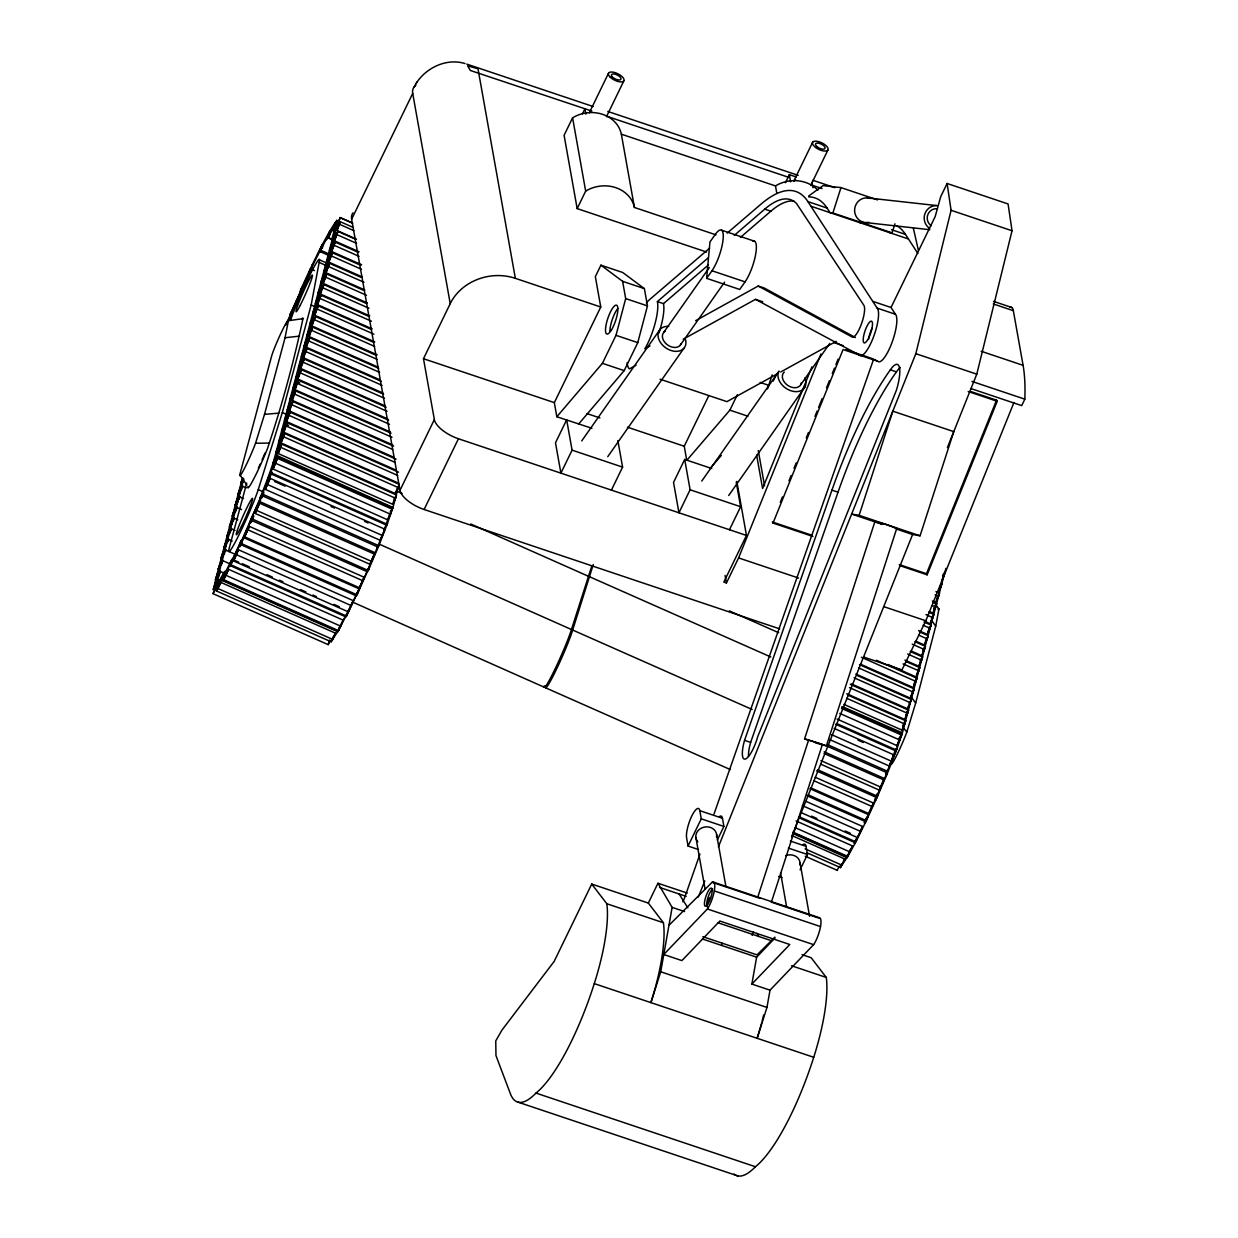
<?xml version="1.0" encoding="UTF-8"?>
<svg xmlns="http://www.w3.org/2000/svg" width="1238" height="1238" viewBox="0 0 1238 1238"><rect width="100%" height="100%" fill="white"/><g stroke="black" fill="none" stroke-linecap="round" stroke-linejoin="round"><path stroke-width="1.5" d="M247.863 486.58L247.848 487.772A29.495 2.167 -66.1 0 0 255.245 475.949A29.495 2.167 -66.1 0 0 267.532 448.419C281.815 405.94 293.638 362.486 302.97 318.661L288.408 320.719A20.953 1.532 -66.1 0 0 281.072 332.945A20.953 1.532 -66.1 0 0 271.493 356.529L239.801 474.696L246.857 485.095M218.058 581.226C219.405 576.134 212.812 591.331 215.954 586.007M218.445 580.018C216.418 578.394 213.54 586.348 214.979 587.307M337.618 223.211L334.059 231.166L337.541 223.614L338.284 224.496M338.423 224.001L337.819 224.573M706.635 278.349L709.947 241.998L715.27 234.415A23.816 6.329 -71.4 0 1 723.131 239.027A23.816 6.329 -71.4 0 1 711.958 270.766L706.635 278.349L739.72 289.46L745.059 281.862A23.816 6.329 -71.4 0 0 755.474 255.307A23.816 6.329 -71.4 0 0 752.905 241.178M255.198 513.445L260.197 501.777L374.851 552.612L374.681 554.222L369.853 564.265L255.198 513.445L260.197 501.777M824.199 751.822L884.164 778.408L883.994 780.017L824.013 753.431M263.895 492.569L261.791 497.955M802.054 954.653L811.169 957.717L826.272 977.432A96.858 25.719 -71.4 0 1 813.737 1057.298A124.249 32.977 -71.4 0 1 755.428 1166.738L535.977 1093.077A113.958 30.254 -71.4 0 1 510.396 1093.758L495.974 1055.596L495.757 1040.91L501.932 1030.14L554.175 961.384L591.733 884.056L648.325 903.059L663.429 922.759A96.858 25.719 -71.4 0 1 650.894 1002.625L660.721 971.768L672.126 907.377L657.951 883.251L687.26 893.078M721.661 945.445L722.064 943.139M772.558 902.579L818.364 917.962A15.862 4.209 -71.4 0 1 820.515 926.581A15.862 4.209 -71.4 0 1 813.629 944.656L770.021 990.168L751.868 984.086L756.635 957.175L774.942 938.079M761.726 1022.65A96.858 25.719 -71.4 0 1 757.13 1038.295L766.956 1007.438L770.021 990.168M221.107 561.356L218.182 569.201L222.221 559.994L218.801 567.84L219.25 567.205M219.822 571.646L217.315 578.223M222.438 555.893C229.03 541.176 220.952 555.738 222.066 556.574M217.578 579.632C224.511 562.021 215.087 574.664 216.867 578.44M220.333 571.105L219.436 573.72M229.541 529.446L226.616 537.292L230.655 528.1L227.235 535.93L227.684 535.296M228.303 535.311L228.287 536.131M233.038 517.283L229.417 526.661L233.471 517.469L230.051 525.299L230.5 524.664M225.239 545.262L227.9 538.809L224.434 546.562L224.883 545.927M233.673 513.368C240.28 498.635 232.202 513.197 233.317 514.033M228.767 539.195L227.869 541.811M236.489 502.721C243.097 488.004 235.019 502.566 236.133 503.402M231.583 528.564L231.336 529.477M240.791 486.905L237.866 494.751L241.905 485.559L238.485 493.389L238.934 492.755M237.015 502.643L236.551 504.408L237 503.773M243.019 478.038L241.302 482.758L241.75 482.124M239.538 492.786L239.522 493.591M237.201 507.286L236.675 508.988M240.017 496.655L239.12 499.27M242.818 486.023L242.586 486.936M276.028 452.18C286.117 430.576 270.302 463.708 279.061 447.289M278.829 441.533C288.98 421.554 275.269 445.092 280.515 441.038M368.135 569.201L369.357 567.097L357.039 594.828L240.636 543.234L251.283 518.552L368.228 570.486L378.224 547.165L261.837 495.556L250.695 519.898L263.013 492.12L262.425 494.101L378.828 545.71L386.798 525.237L270.41 473.628L267.532 479.493L271.014 471.585L270.782 472.668L387.169 524.278L392.988 507.456L276.616 455.398L273.211 462.811L332.264 239.491L333.564 239.661M281.645 430.901L285.05 423.489L281.645 430.901L282.512 431.288L284.229 426.986M284.461 420.27C292.013 408.153 284.663 413.585 285.313 421.075M280.113 446.144L280.128 445.34M287.262 409.639C294.567 398.002 287.959 402.226 288.067 410.366M282.635 436.287L283.162 434.584M290.079 399.007L293.483 391.579L290.079 399.007L290.945 399.379L291.41 398.032M285.978 423.953L285.73 424.866M292.895 388.361C301.314 373.659 291.951 384.801 293.932 388.98M288.547 414.235L288.562 413.43M295.712 377.729C302.196 368.119 297.29 368.15 296.578 378.116M291.069 404.377L291.595 402.69M298.513 367.098C305.012 357.488 300.091 357.519 299.379 367.485M294.164 392.972L294.412 392.044M301.329 356.467C308.618 344.829 302.01 349.054 302.134 357.194M297.228 381.412L296.702 383.115M304.146 345.835C312.549 331.119 303.202 342.261 305.167 346.439M299.797 371.694L299.983 370.704L297.027 376.77M306.947 335.189C313.199 326.198 308.943 325.099 307.813 335.575M302.32 361.836L302.846 360.15M309.763 324.557L312.719 317.779L309.763 324.557L310.63 324.944L313.864 317.717M305.415 350.431L305.662 349.518M312.58 313.926C322.422 295.186 310.15 314.112 313.879 314.096M308.231 339.8L308.463 338.872M315.381 303.295C322.979 291.162 315.551 296.656 316.247 304.099M310.753 329.942L311.218 328.163L307.999 335.003M318.197 292.663L321.663 285.328L318.197 292.663L319.064 293.05L322.468 285.622L322.004 287.402M313.199 320.224L314.096 317.609M321.013 282.016C330.886 263.323 318.584 282.156 322.329 282.187M316.665 307.891L316.897 306.978M323.814 271.385C332.852 254.455 322.747 269.605 324.867 271.199M319.187 298.033L319.481 296.455M326.631 260.754C332.991 251.701 328.364 250.989 327.497 261.141M329.447 250.122C336.751 238.516 330.066 242.787 330.252 250.85M324.449 277.683L325.346 275.068M332.264 239.491L335.653 232.496L336.349 233.456M327.915 265.35L328.147 264.437M330.716 254.719L330.732 253.914M333.254 244.861L333.548 243.282M393.003 507.41L398.682 485.807M842.351 706.635L902.316 732.803L900.614 735.898M902.951 727.851L905.133 722.156L904.669 722.791M906.881 712.144L907.129 711.216M905.767 717.22L907.934 711.525L907.485 712.159M910.564 701.884L910.58 701.079M913.087 692.027L913.567 690.262L913.118 690.897M914.201 685.31L916.368 679.631L915.919 680.25M916.584 675.53L919.246 669.062M923.084 652.441L924.801 647.722L924.353 648.356M930.481 626.536L929.165 630.157M933.885 610.876L935.603 605.815M942.768 578.007L944.037 573.906M246.702 483.068L229.138 548.403A38.115 2.786 -66.1 0 0 238.934 534.94A38.115 2.786 -66.1 0 0 258.262 489.614L282.326 412.548L311.171 304.966L319.156 262.425L325.826 265.396M891.097 763.444A21.572 1.64 -66.1 0 0 896.56 755.675A21.572 1.64 -66.1 0 0 906.85 731.998L915.671 703.045L935.711 626.211L938.915 609.127L934.891 603.092M239.801 474.696A21.572 1.578 -66.1 0 0 245.217 466.896A21.572 1.578 -66.1 0 0 255.539 443.25L264.514 414.359L285.05 337.742L288.408 320.719M253.883 515.967L251.206 522.451M299.503 295.34L300.06 293.607M214.112 586.92L215.985 578.239L219.451 570.935L243.762 478.889M215.443 585.125L216.077 582.231M352.737 223.134L340.388 217.656L338.02 223.459C335.312 220.658 330.948 231.258 334.136 231.057C327.869 251.531 338.361 226.585 337.541 223.614M356.405 239.12L337.015 230.516L340.295 221.71L352.644 227.188M337.015 230.516L340.295 221.71M268.367 479.725L271.71 472.158M271.88 472.173L270.008 477.001M893.232 756.898L895.368 750.352M858.213 836.083L855.86 841.886L799.423 816.863M336.55 223.614L335.761 222.654M718.396 846.931L915.826 353.697L951.078 210.29L947.116 183.487L1008.072 203.945L1012.034 230.748L976.782 374.17L947.38 447.599M556.837 416.757L602.411 363.322L615.998 335.328L625.685 298.59L622.606 281.32L600.925 265.18L595.339 276.662L600.755 307.009L554.33 402.629L556.837 416.757L591.919 428.286M578.61 424.061L624.184 370.626L637.771 342.632L647.459 305.894L644.379 288.624L622.683 272.484L600.925 265.18M241.534 480.855L240.667 484.12L243.453 478.626M216 578.053L242.246 478.796M276.6 455.816L335.653 232.496M278.179 453.541L281.784 444.163L396.439 494.999L395.572 498.264L392.833 504.361L278.179 453.541L281.784 444.163M280.995 442.91L284.601 433.532L399.255 484.368L398.388 487.633L395.649 493.73L280.995 442.91L284.601 433.532M398.45 483.099L283.796 432.263L285.204 426.955L287.417 422.901L398.543 472.158M395.974 470.115L286.612 421.632L288.021 416.324L290.234 412.254L396.067 459.19M393.498 457.132L289.429 411.001L290.837 405.677L293.035 401.623L393.576 446.206M392.786 444.937L292.245 400.369L293.638 395.046L295.851 390.991L391.1 433.223M390.295 431.954L295.046 389.738L296.455 384.414L298.668 380.36L388.624 420.239M387.819 418.986L297.863 379.091L299.271 373.783L301.468 369.729L386.148 407.256M385.343 406.002L300.679 368.46L302.072 363.152L304.285 359.082L383.656 394.288M382.867 393.019L303.48 357.828L304.888 352.505L307.101 348.451L381.18 381.304M380.376 380.035L306.297 347.197L307.705 341.874L309.902 337.819L378.704 368.32M377.899 367.052L309.113 336.566L310.521 331.242L312.719 327.188L376.228 355.337M377.188 354.857L311.914 325.919L313.322 320.611L315.535 316.557L373.737 342.353M374.712 341.874L314.731 315.288L316.139 309.98L318.352 305.925L371.261 329.385M372.22 328.906L317.547 304.656L318.955 299.333L321.153 295.278L368.785 316.402M369.744 315.922L320.348 294.025L321.756 288.702L323.969 284.647L366.309 303.418M367.268 302.939L323.164 283.394L326.786 274.016L363.817 290.435M364.792 289.955L325.981 272.747L329.587 263.385L361.341 277.451M362.301 276.972L328.797 262.116L332.403 252.753L360.629 265.257M361.589 264.777L331.598 251.484L335.219 242.106L358.153 252.273M359.113 251.794L334.415 240.853L338.02 231.475L355.662 239.29M283.796 432.263L287.417 422.901M286.612 421.632L290.234 412.254M289.429 411.001L293.035 401.623M292.245 400.369L295.851 390.991M295.046 389.738L298.668 380.36M297.863 379.091L301.468 369.729M300.679 368.46L304.285 359.082M303.48 357.828L307.101 348.451M306.297 347.197L309.902 337.819M309.113 336.566L312.719 327.188M311.914 325.919L315.535 316.557M314.731 315.288L318.352 305.925M317.547 304.656L321.153 295.278M320.348 294.025L323.969 284.647M323.164 283.394L326.786 274.016M325.981 272.747L329.587 263.385M328.797 262.116L332.403 252.753M331.598 251.484L335.219 242.106M334.415 240.853L338.02 231.475M392.833 504.361L393.761 500.817M395.649 493.73L397.042 488.422M843.929 704.36L902.146 730.172L903.554 724.849M846.746 693.729L904.947 719.541L906.355 714.218M851.326 683.871L907.764 708.894L908.707 705.351M855.891 674.029L910.58 698.263L911.508 694.719M860.472 664.172L913.381 687.632L914.789 682.308M887.971 664.481L916.197 677L917.141 673.457M904.901 660.102L919.014 666.369L919.942 662.825M911.245 651.033L921.83 655.722L925.436 646.36L914.851 641.671M915.81 641.191L924.631 645.091L926.039 639.783M918.627 630.544L927.448 634.46L931.053 625.082L923.997 621.956M924.972 621.476L930.264 623.828L931.193 620.284M929.537 611.634L933.065 613.197L934.473 607.873M932.353 600.987L935.882 602.55L937.29 597.242M939.162 590.155L942.304 582.556L938.698 591.919M902.301 733.206L910.27 703.076M910.735 701.312L927.618 637.09L926.813 638.39M928.082 635.728L945.894 568.381M902.146 730.172L905.752 720.795L847.55 694.982M904.947 719.541L908.568 710.163L850.351 684.351M907.764 708.894L911.385 699.532L856.696 675.283M910.58 698.263L914.186 688.901L859.512 664.651M913.381 687.632L917.002 678.254L876.427 660.272M916.197 677L919.819 667.622L905.705 661.371M919.014 666.369L922.62 656.991L910.27 651.513M921.83 655.722L925.436 646.36M924.631 645.091L928.252 635.728L919.432 631.813M927.448 634.46L931.053 625.082M930.264 623.828L933.87 614.45L928.577 612.114M933.065 613.197L936.686 603.819L933.158 602.256M935.882 602.55L939.503 593.188L935.974 591.625M767.529 388.918L772.172 374.866M260.553 499.564L260.676 500.075M379.385 544.039L378.224 547.165M887.832 769.463L885.758 774.586M229.989 566.261L232.063 561.124M323.257 245.573L323.443 244.768L321.973 245.139L329.896 230.964C317.299 259.531 347.476 201.98 330.237 230.407L331.103 230.794L330.453 231.924M223.614 579.709L228.566 569.325L343.22 620.161L340.713 626.18L226.059 575.345L223.614 579.709L338.268 630.529L339.258 627.233M849.082 852.1L847.581 856.34L792.908 832.091M545.509 686.363A34.293 2.6 -66.1 0 0 556.218 669.804A34.293 2.6 -66.1 0 0 572.668 630.049L593.281 564.528M222.902 561.387L223.088 560.381L222.639 561.015M333.13 239.878L336.086 233.084M330.314 250.509L332.032 246.207M321.88 282.403L322.344 281.057M313.446 314.313L316.402 307.535M302.196 356.853L302.66 355.492M288.144 410.026L288.965 407.735M279.695 441.92L282.929 434.693M938.853 594.967L936.686 600.244M926.566 637.694L927.618 637.508L926.782 639.783M544.271 685.821A34.293 2.507 -66.1 0 0 554.918 669.232A34.293 2.507 -66.1 0 0 571.445 629.508L591.841 565.874M244.149 537.88L249.442 526.398L364.096 577.233L359.716 587.864L358.803 588.715L244.149 537.88L249.442 526.398M815.192 777.232L873.409 803.029L872.279 806.619L814.078 780.807M274.217 463.445L274.294 462.517L273.227 462.733L276.399 456.451L392.786 508.06M387.169 524.278L387.448 523.303L386.798 525.237M836.517 723.487L896.482 750.073L896.714 748.99L894.594 753.014M808.677 196.888A269.203 71.464 -71.4 0 1 827.077 208.061L830.079 212.673L832.88 212.982L840.973 187.603L877.541 199.891M862.778 222.02L862.484 222.917L859.698 222.608M870.577 197.538L870.283 198.451A12.38 11.916 -83.7 0 0 854.622 209.609A12.38 11.916 -83.7 0 0 868.937 222.345M889.302 232.558L892.087 232.868L894.981 223.799M882.121 524.278L851.636 514.049L859.11 515.333L892.815 411.171L953.771 431.629L920.066 535.791L912.592 534.506L896.467 529.09M807.656 740.107L804.623 738.777L874.972 521.399L886.068 524.51L896.73 528.44L826.38 745.833L820.748 744.425M758.105 896.126L808.6 740.076L821.537 744.115L822.388 744.533L771.289 902.44M379.339 544.256L378.828 545.71M243.019 539.985C243.809 535.45 235.932 555.769 242.323 541.764M864.743 823.084L865.656 820.655M217.052 587.06L216.758 588.267L217.486 587.199M273.412 462.13L267.795 478.348L268.971 477.883M270.782 472.668L276.399 456.451M273.056 469.001L277.482 458.37L392.137 509.189L390.403 514.188L387.711 519.836L273.056 469.001L277.482 458.37M384.182 529.957L389.955 513.337M896.621 746.746L899.825 737.523M837.043 719.046L897.024 745.632L899.716 739.984L901.45 735.001L841.484 708.399M896.482 750.073L902.1 733.855L841.732 707.084M335.096 230.794L337.432 225.301M744.549 740.339L831.936 490.14A186.536 49.52 -71.4 0 1 890.354 369.822A27.499 7.304 -71.4 0 1 899.283 366.928A27.499 7.304 -71.4 0 1 896.42 390.171L757.718 736.687A21.665 5.757 -71.4 0 1 745.322 759.049A21.665 5.757 -71.4 0 1 744.549 740.339L750.646 742.398A21.665 5.757 -71.4 0 0 748.464 756.387M750.646 742.398L838.033 492.182A186.536 49.52 -71.4 0 1 896.451 371.864A27.499 7.304 -71.4 0 1 900.32 367.469M292.833 311.744L290.915 316.371M699.95 854.096L684.629 897.767A23.383 6.205 -71.4 0 0 682.896 901.821M714.001 814.047L873.672 359.082L846.034 349.642M849.949 851.481L850.382 849.949L849.872 850.568M854.359 841.639L853.926 843.171L856.232 838.807M242.354 482.155L243.437 479.446M327.683 260.568L329.664 255.864M233.858 519.62L234.338 517.855L231.398 523.906M222.67 556.589L223.32 554.887M225.424 551.529L225.95 549.827L223.753 553.881M299.565 366.912L300.215 365.21M285.498 420.084L286.582 417.376M395.402 492.569L395.68 491.78M929.088 627.836L929.382 627.062M920.948 658.972L920.298 660.659M917.853 670.377L918.302 669.015L919.184 669.402M302.784 288.624L300.788 293.329M877.587 793.543L874.539 800.181M216.526 590.99L220.952 582.433L335.606 633.252L332.836 639.473L331.18 641.81L216.526 590.99L220.952 582.433M274.294 462.517L277.498 455.754L276.167 459.577M331.18 641.81L332.929 637.075M806.975 852.765L840.494 867.621L844.904 859.064L791.995 835.604M893.79 754.963L890.478 763.428M902.1 733.855L899.314 740.045M828.176 744.92L888.126 771.506L888.311 770.036M233.549 560.969L238.485 549.765L353.139 600.6L351.267 605.614L348.203 611.804L233.549 560.969L238.485 549.765M335.467 632.866L334.771 634.645M842.196 863.257L841.592 865.285M801.063 812.577L857.516 837.6L860.58 831.41L862.453 826.396L806.015 801.373M885.634 775.855L886.393 773.967L885.526 773.595M285.901 324.96L300.958 290.636L289.816 314.978L290.682 315.365L289.506 318.754L290.481 317.253M288.206 321.091L291.534 312.564L291.147 313.508M320.363 251.02L321.122 249.132M268.104 477.497L260.119 497.97L260.506 497.026M262.425 494.101L270.41 473.628M265.303 489.381L270.178 478.363L384.832 529.199L382.372 535.497L379.942 540.201L265.303 489.381L270.178 478.363M379.168 542.755L384.832 529.199M855.582 841.144L854.793 843.558L855.381 842.799L798.495 817.575M829.29 739.411L889.255 766.013L892.583 757.47M889.147 766.848L885.82 775.375L886.207 774.431M889.255 766.013L894.145 755.01L834.164 728.408M888.126 771.506L896.111 751.033L835.727 724.261M334.864 634.382L335.235 633.469M847.751 855.102L846.931 857.733L793.744 833.87M336.055 234.23L335.266 236.164M325.145 270.426L327.281 265.659M327.621 266.139L326.832 268.058M239.832 492.012L241.952 487.246M316.711 302.32L318.847 297.569M316.386 308.664L315.582 310.599M228.581 534.537L230.701 529.787M231.057 530.251L230.253 532.185M305.477 344.86L306.266 342.926M304.765 352.134L305.136 351.205M220.147 566.447L220.937 564.513M293.514 394.674L293.886 393.746M285.08 426.568L285.452 425.64M942.783 575.593L943.155 574.664M931.533 618.133L931.905 617.205M923.099 650.027L923.471 649.114M910.286 702.658L909.481 704.592M899.376 738.854L900.165 736.92M250.896 521.894L253.032 517.144M384.476 529.152L384.863 528.224M698.34 897.039L704.778 880.945M752.131 935.402L753.571 931.827M791.531 836.965L912.592 534.506M900.568 735.202L901.465 732.385L900.676 733.608M384.492 529.106L384.879 528.146M376.507 549.579L377.791 546.592M736.827 481.412L746.468 535.45L723.828 582.092L726.427 582.974L738.591 557.92L820.933 353.975M780.296 502.288L782.462 496.918M788.962 480.824L791.128 475.454M794.022 468.304L796.189 462.935M806.294 437.881L808.46 432.511M814.96 416.417L817.126 411.047M818.581 407.472L822.187 398.528M826.52 387.788L829.414 380.639M832.292 373.474L834.458 368.104M835.913 364.529L838.08 359.159M812.917 536.472L773.023 523.086L843.078 349.534L877.68 361.233A25.333 6.732 -71.4 0 0 891.747 343.22A25.333 6.732 -71.4 0 0 895.445 314.266L891.035 307.488L872.744 301.345M996.544 400.168L997.209 401.282L927.154 574.819L926.488 573.72L996.544 400.168L971.165 391.641M863.644 657.053L901.96 669.913L925.823 620.764L1013.937 402.52M896.111 751.033L893.372 756.758M333.765 228.829L336.628 223.041M335.637 226.028L336.024 225.068M217.362 586.239L219.838 580.916M219.25 583.423L219.637 582.479M811.942 366.866L762.593 488.546L756.65 455.228M866.677 817.451L864.186 822.775M330.267 640.386L328.225 644.658L212.998 593.652L215.366 587.849M329.432 640.139L328.225 644.658M322.236 248.173L322.654 247.182M325.455 240.482L329.772 231.599M226.059 575.345L228.566 569.325M261.156 497.939L263.292 493.328M368.228 570.486L369.404 567.112L368.429 568.613M849.608 852.363L847.457 856.975L792.8 832.725M796.08 820.933L852.533 845.956L850.011 851.976L795.338 827.742M817.575 769.711L877.525 796.297L878.423 793.171M223.335 577.078L222.097 580.715L223.366 578.533M224.264 576.537L224.697 575.531M843.759 861.199L844.177 860.193M330.066 256.421L329.184 258.448M322.7 280.128L324.836 275.625M318.398 299.967L318.816 298.962M241.503 489.644L241.936 488.639M237.387 501.715L239.507 497.212M307.148 342.508L307.581 341.502M303.031 354.563L305.152 350.06M233.069 521.554L233.502 520.548M226.136 544.256L227.018 542.229M298.714 374.402L299.147 373.396M294.598 386.473L296.346 382.635M291.781 397.104L292.663 395.077M221.819 564.095L222.252 563.089M287.464 416.943L287.897 415.937M390.434 512.13L390.852 511.124L390.481 512.006M940.416 587.617L941.499 584.104M933.932 608.492L934.35 607.487M927.85 631.581L928.283 630.575M916.615 674.122L917.033 673.116M912.731 692.955L911.849 694.982M902.997 725.483L903.415 724.478M300.432 292.679L302.815 287.758M296.439 300.741L293.189 309.531L296.764 301.205M369.853 564.265L374.851 552.612M376.367 549.842L367.082 571.507L367.531 570.486M894.424 752.611L895.678 748.789M820.949 764.264L879.166 790.076L884.164 778.408M877.525 796.297L887.538 772.961L827.154 746.189M312.58 267.671L310.475 272.035M336.829 228.102L337.278 227.08M216.851 584.119L217.3 583.098M289.816 314.978L292.153 310.583L290.961 313.972L291.828 314.359M290.682 315.365L291.595 313.353M215.706 582.324L213.091 589.598L214.654 586.626M232.28 562.176L230.051 566.54M261.837 495.556L259.593 499.951L260.692 496.577L261.558 496.949M377.079 548.171L379.122 544.039M855.984 840.153L856.433 839.116M887.538 772.961L885.804 776.582M330.051 234.23L329.138 236.226M334.446 635.388L332.465 639.365L338.082 631.287L348.992 609.978L340.048 625.824M840.494 867.621L844.904 859.064M332.001 247.817L332.449 246.795M320.75 290.357L321.215 289.336M312.316 322.251L312.781 321.23M309.5 332.883L309.964 331.861M300.633 364.204L302.614 360.258M301.066 364.792L301.53 363.771M235.421 511.944L235.885 510.923M289.398 406.729L290.311 404.749M224.186 554.469L224.635 553.448M281.846 438.206L280.933 440.202M278.581 449.874L279.03 448.852M933.901 609.313L934.814 607.332M931.518 620.548L932.787 616.447M925.467 641.222L925.931 640.201M926.364 640.789L925.451 642.77M920.283 663.073L921.83 658.539M914.217 683.747L914.681 682.726M905.783 715.657L906.247 714.636M902.982 726.288L903.43 725.267M301.236 292.369L300.37 291.982L302.165 287.293L300.447 290.265L301.314 290.651M251.283 518.552L249.534 523.334L251.221 520.269L367.609 571.879M357.039 594.828L358.834 590L346.547 616.091L230.16 564.482L241.302 540.294L242.168 540.681M875.668 796.591L876.117 795.57M808.151 794.827L866.337 820.639L868.148 815.95L867.296 817.111M237.975 497.537L235.05 505.398L237.247 501.328M235.854 506.651L232.233 516.029L234.446 511.975M227.421 538.561L223.799 547.923L226.012 543.869M218.29 571.987L215.366 579.833L217.578 575.778M941.499 581.287L945.12 571.91L942.907 575.964M866.089 819.649L867.002 817.699L864.511 822.728M334.322 635.667L332.279 639.489M300.447 290.265L311.017 267.3L309.268 272.081L310.939 269.033L314.467 270.596M305.724 279.912L309.237 273.428L306.978 278.349M300.37 291.982L310.939 269.033M240.636 543.234L251.221 520.269M358.803 588.715L364.096 577.233M367.686 570.161L357.101 593.11L357.983 591.315M809.915 788.699L868.117 814.511L873.409 803.029M866.337 820.639L876.906 797.674L816.538 770.903M321.571 248.111L322.468 246.254M885.975 772.558L886.872 770.686M330.035 232.775L327.822 238.346L328.72 237.077M223.799 576.057L224.682 574.231M843.295 862.221L841.763 865.176L847.117 857.532M334.353 238.145L334.817 237.185M326.383 269.079L325.501 270.89M323.103 280.686L323.567 279.711M314.669 312.58L315.133 311.62M306.714 341.905L307.597 340.094M303.434 355.12L303.883 354.161M237.789 502.272L238.238 501.297M294.984 387.03L295.449 386.055M229.339 534.166L229.804 533.207M287.03 416.355L287.912 414.544M284.198 428.596L283.316 430.406M221.385 563.491L222.267 561.681M218.553 575.747L217.671 577.558M394.117 499.471L394.582 498.496M942.799 576.382L943.248 575.422M939.967 588.638L939.085 590.449M931.549 618.923L932.431 617.112M928.717 631.179L927.835 632.989M923.115 650.832L923.997 649.022M920.298 661.463L921.18 659.653M911.864 693.373L912.329 692.398M866.879 817.947L866.414 818.922L876.984 795.957L875.235 800.738L876.906 797.674M899.221 738.188L899.67 737.229M311.218 270.627L310.351 270.24L312.688 264.298L310.088 272.53M337.092 223.18L340.388 217.656M217.888 586.394L218.337 585.466M241.302 540.294L238.965 546.237L240.11 544.349L356.498 595.958M346.547 616.091L348.482 610.613M836.965 870.283L839.581 866.182M843.48 860.271L843.929 859.327M779.739 628.889L424.108 509.499A24.064 10.136 25.9 0 1 399.998 490.325L351.638 219.219L412.718 93.407A39.09 16.465 25.9 0 1 415.798 85.437M399.998 490.325L434.352 419.574L423.489 358.711L450.23 303.65L412.718 93.407M817.869 190.188A32.049 27.793 -10.1 0 0 775.483 185.917L621.352 134.184A32.049 27.793 -10.1 0 0 572.59 117.811L564.095 135.298L577.171 208.603L706.65 252.057M582.464 113.834L584.924 108.743L585.899 114.144M589.288 112.828L608.462 73.336M606.481 116.651L623.983 80.594M424.108 509.499L458.447 438.763A24.064 10.136 25.9 0 1 434.352 419.574M577.171 208.603L585.667 191.101L572.59 117.811M572.08 450.152L560.907 473.148L555.491 442.802L566.664 419.806L572.08 450.152L622.59 467.113L611.417 490.109M785.418 182.729L789.333 174.651L796.297 176.988M812.685 142.184L793.821 181.058A8.573 3.606 25.9 0 1 795.864 180.083M737.353 394.721L729.878 410.149L686.765 460.381L684.243 446.237L708.724 395.82M810.658 185.561L827.882 150.077A8.573 3.606 25.9 0 0 818.272 141.55A8.573 3.606 25.9 0 0 814.697 146.749A8.573 3.606 25.9 0 0 827.882 150.077M684.691 459.437L673.534 482.433L678.95 512.78L690.108 489.784L684.691 459.437L711.757 468.521M773.177 381.072L776.566 374.124M729.461 529.74L740.618 506.729L736.223 482.077M947.116 183.487L940.694 196.703L935.201 216.526L891.035 307.488M648.325 903.059L657.951 883.251M688.049 846.049L701.265 818.844L699.81 810.673A16.667 4.426 -71.4 0 0 691.748 816.105A16.667 4.426 -71.4 0 0 686.595 837.878L688.049 846.049L698.495 849.562M717.297 840.045L723.905 826.442L722.45 818.272A16.667 4.426 -71.4 0 0 719.479 816.476M1009.883 307.364A25.518 6.778 -71.4 0 1 1013.334 310.676L1023.083 365.334A201.314 53.435 -71.4 0 1 1024.832 399.162L1021.706 405.615L970.685 388.484M800.073 869.803L807.501 854.499L806.046 846.328A16.667 4.426 -71.4 0 0 803.075 844.548M321.323 250.184L320.209 252.289M877.742 794.409L876.396 797.303L887.956 770.64M311.543 266.185L321.493 246.053L319.172 252.01L320.302 250.107L329.122 254.022M316.773 256.529L319.837 250.339L319.884 251.469M310.351 270.24L320.302 250.107M230.16 564.482L240.11 544.349M353.139 600.6L348.203 611.804M862.453 826.396L857.516 837.6M855.86 841.886L865.811 821.753L807.176 795.755M847.318 855.164L846.065 857.361M328.735 259.407L327.946 260.924M317.067 302.799L317.485 301.948M308.633 334.693L309.051 333.858M243.406 480.994L242.617 482.511M297.383 377.234L297.801 376.398M240.172 492.476L240.59 491.641M293.112 394.117L293.901 392.601M231.738 524.386L232.156 523.535M286.551 418.924L285.777 420.44M284.678 426.011L285.467 424.51M227.467 541.254L228.535 539.304M278.117 450.833L277.327 452.35M391.765 509.143L393.019 506.976L391.827 509.019M940.447 586.054L940.865 585.218M937.63 596.685L938.048 595.849M929.196 628.595L929.614 627.743M919.819 664.048L919.029 665.549M917.946 671.135L918.364 670.284M909.512 703.029L909.93 702.194M908.15 707.424L908.568 706.573M906.696 713.676L908.568 710.163M274.836 462.378L275.254 461.557M378.24 545.649L378.998 544.225M358.092 591.099L347.739 612.021L348.141 611.232M894.672 750.599L895.074 749.795M893.109 755.381L893.511 754.576M865.811 821.753L864.805 823.533M329.262 255.662L319.636 251.407L322.561 244.397L321.973 245.139M338.16 631.163L340.636 625.67L338.082 631.287L221.757 579.57C234.462 550.972 204.146 608.539 221.416 580.127L337.804 631.736M331.119 249.627L330.484 250.741M311.434 324.062L310.8 325.176M290.729 403.898L291.549 402.613M288.949 409.144L288.129 410.443M226.105 545.649L225.471 546.763M394.241 499.053L396.439 494.999M938.017 595.88L939.503 593.188M935.216 606.527L936.686 603.819M931.672 618.505L933.87 614.45M922.217 654.252L921.567 655.366M920.422 661.046L922.62 656.991M918.348 670.331L919.819 667.622M915.532 680.962L917.002 678.254M912.716 691.593L914.186 688.901M909.172 703.586L911.385 699.532M904.282 723.503L905.752 720.795M300.354 294.164L299.735 295.248M319.636 251.407L327.559 237.232L332.852 239.584M269.141 478.75L268.538 479.74M221.757 579.57L229.68 565.395L346.067 617.004M848.572 853.044L852.533 845.956M847.457 856.975L855.381 842.799M414.142 86.985C423.087 69.065 445.386 57.474 465.008 63.556M416.014 83.751L417.082 81.894M331.567 239.754L327.559 237.232M229.68 565.395L229.092 566.153L232.017 559.127L221.416 580.127M879.166 790.076L880.914 787.198L820.933 760.612M327.203 237.82L330.237 230.407M390.527 511.727L392.137 509.189M333.548 230.392L332.295 230.485M333.811 635.806L335.606 633.252M581.736 440.898L660.086 329.37M663.785 332.326L709.312 267.547M680.157 345.371L724.57 282.156M607.734 456.698L683.871 348.327M701.745 481.071L778.996 371.121A15.227 10.941 35.1 0 0 792.011 391.084A15.227 10.941 35.1 0 0 804.793 377.961M800.831 384.616L829.692 343.53M728.718 495.494L804.855 387.123M710.272 468.274L721.367 455.352M237.139 507.209L233.734 514.621L232.868 514.25M668.953 925.312L712.113 882.292A15.862 4.209 -71.4 0 1 714.28 890.927A15.862 4.209 -71.4 0 1 707.393 908.986L663.769 954.513L681.921 960.595L719.835 921.026L789.798 944.501L751.868 984.086M774.833 937.166L757.052 954.885L702.828 936.686M868.117 814.511L869.03 813.675L810.813 787.863M893.248 755.768L894.145 755.01M649.981 345.944L644.905 348.76A31.662 8.403 -71.4 0 0 657.378 301.592L708.167 257.875M734.289 235.375L764.759 209.145A197.709 52.491 -71.4 0 1 796.452 203.403L863.861 305.291A17.193 4.565 -71.4 0 1 861.694 323.195A17.193 4.565 -71.4 0 1 852.657 337.309L758.213 286.024L695.632 320.673M658.879 333.068A31.662 8.403 -71.4 0 0 663.475 303.635L708.461 264.917M740.386 237.433L770.856 211.187A197.709 52.491 -71.4 0 1 793.883 201.082M709.591 248.188L649.47 299.704A37.728 10.012 -71.4 0 0 646.375 303.016M727.186 233.115L760.906 204.224A269.203 71.464 -71.4 0 1 807.919 201.624L827.077 208.061M808.801 195.898L823.084 185.623L840.973 187.603M636.115 365.195L629.384 368.909A37.728 10.012 -71.4 0 1 627.155 362.626M683.19 339.227L755.505 299.348L762.732 301.778M777.371 373.814L726.907 401.638L660.086 379.215M780.729 371.973L836.223 341.363M285.05 337.742L299.519 336.132M264.514 414.359L278.875 413.136M255.539 443.25L269.575 443.08M896.73 528.44L895.167 528.177M804.623 738.777L826.38 745.833M822.388 744.533L818.829 743.651M867.234 197.863L936.826 205.585A12.38 11.916 -83.7 0 0 929.568 228.349M865.826 222.592L929.784 229.695M212.998 593.652L216.294 588.127L214.035 587.323L217.517 579.492L219.358 580.049L215.969 587.323L216.758 588.267M815.285 742.707L818.101 743.605M951.078 210.29L1012.034 230.748M466.834 64.128L593.157 106.53M607.796 111.451L798.201 175.363M812.84 180.284L834.814 187.65M591.888 111.08L470.363 70.489L467.654 65.877L477.992 68.786L515.348 278.333L600.755 307.009M606.589 116.202L789.179 177.498M811.091 184.864L822.047 188.532M891.53 229.695L905.458 234.369L917.884 253.496M832.88 212.982L892.087 232.868M810.921 206.235L908.46 238.98M764.759 209.145L770.856 211.187M993.495 301.36L1011.709 307.473M993.294 303.944L1013.334 310.676M721.522 230.16L754.607 241.255M585.667 191.101A32.049 27.793 -10.1 0 1 634.429 207.473L716.028 234.864M807.919 201.624L877.154 308.123L895.445 314.266M981.177 351.267L1023.083 365.334M758.213 286.024L764.31 288.067L855.381 337.525M711.958 270.766L745.059 281.862M915.826 353.697L976.782 374.17M971.985 381.428L1024.832 399.162M834.01 342.601L843.124 345.665M968.209 391.533L997.209 401.282M890.354 369.822L896.451 371.864M622.606 281.32L644.379 288.624M657.378 301.592L663.475 303.635M625.685 298.59L647.459 305.894M760.147 382.449L769.185 385.482M615.998 335.328L637.771 342.632M602.411 363.322L624.184 370.626M729.878 410.149L747.953 416.216M831.936 490.14L838.033 492.182M423.489 358.711L554.33 402.629M587.091 413.631L599.919 417.933M627.418 427.172L684.243 446.237M859.11 515.333L920.066 535.791M690.108 489.784L740.618 506.729M812.252 535.358L772.357 521.972L773.023 523.086M899.283 564.59L926.488 573.72M899.964 565.689L927.154 574.819M458.447 438.763L746.468 535.45M738.591 557.92L798.587 578.053M884.025 606.728L925.823 620.764M699.81 810.673L722.45 818.272M790.37 841.066L806.046 846.328M701.265 818.844L723.905 826.442M788.343 848.076L807.501 854.499M778.609 876.458L782.106 877.618M713.165 882.06L819.401 917.714M712.113 882.292L759.745 898.277M714.28 890.927L820.515 926.581M659.529 887.414L686.177 896.358M707.393 908.986L813.629 944.656M672.126 907.377L684.583 911.555M718.179 922.836L771.243 940.648M591.733 884.056L606.821 903.755L663.429 922.759M791.577 965.779L826.272 977.432M702.426 938.977L756.635 957.175M660.721 971.768L766.956 1007.438M606.821 903.755A96.858 25.719 -71.4 0 1 594.286 983.622L813.737 1057.298M518.304 1102.238L737.755 1175.899M880.233 523.504L882.833 524.401M878.005 522.715L874.972 521.399M729.321 610.86L778.702 632.726M589.536 576.753L770.794 656.976M572.668 630.049L752.162 709.482M545.602 687.817L730.374 769.587M339.831 217.486L352.18 222.964M339.723 224.388L353.836 230.639M334.136 231.057L334.941 231.289M337.169 234.756L356.559 243.344M332.836 243.128L333.718 243.515M334.353 245.387L359.051 256.328M330.035 253.759L330.902 254.146M331.536 256.018L361.527 269.311M318.878 259.593L327.234 263.292M327.219 264.39L328.085 264.777M328.72 266.65L364.003 282.295M324.402 275.022L325.269 275.409M325.919 277.281L366.479 295.278M321.601 285.668L322.468 286.04M323.103 287.928L368.97 308.247M318.785 296.3L319.652 296.687M943.619 573.318L944.486 573.705M320.286 298.559L371.446 321.23M315.969 306.931L316.835 307.318M311.171 304.966L314.7 306.529M317.485 309.191L373.922 334.214M313.168 317.562L314.034 317.949M314.669 319.822L374.634 346.408M935.108 594.89L938.636 596.453M310.351 328.194L311.218 328.581M935.185 605.212L936.052 605.599M311.852 330.453L377.126 359.391M932.291 605.521L935.82 607.084M307.535 338.825L308.401 339.212M309.051 341.084L379.602 372.375M925.947 614.59L933.003 617.731M304.718 349.472L305.6 349.859M306.235 351.731L382.078 385.358M923.146 625.236L930.202 628.362M301.917 360.103L302.784 360.49M303.418 362.363L384.554 398.327M918.565 635.079L927.386 638.994M299.101 370.735L299.967 371.121M923.935 647.753L924.801 648.139M300.602 372.994L387.045 411.31M912.22 644.147L924.569 649.625M296.284 381.366L299.813 382.929M297.801 383.625L389.521 424.294M907.655 654.004L921.753 660.256M293.483 391.997L294.35 392.384M294.984 394.257L391.997 437.277M903.075 663.862L918.952 670.903M290.667 402.644L291.534 403.031M916.368 680.049L915.501 679.244M292.168 404.903L392.709 449.471M861.462 657.285L916.135 681.534M287.85 413.275L288.717 413.662M912.685 690.293L913.551 690.68M289.367 415.535L395.201 462.455M858.646 667.916L913.319 692.166M282.326 412.548L285.854 414.126M285.05 423.907L288.562 425.47M286.551 426.166L397.677 475.438M854.065 677.774L910.518 702.797M282.233 434.538L283.1 434.925M907.067 711.556L907.934 711.943M283.734 436.797L398.388 487.633M849.5 687.632L907.702 713.428M396.825 491.176L402.102 493.513M470.719 523.984L588.576 576.335M279.417 445.169L280.283 445.556M904.251 722.187L905.117 722.574M280.933 447.429L395.572 498.264M846.684 698.263L904.885 724.075M275.764 463.352L390.403 514.188M839.751 713.398L899.716 739.984M274.573 481.489L285.158 486.178M331.026 506.512L334.554 508.075M364.545 521.368L368.073 522.931M857.965 740.123L863.257 742.475M267.718 484.662L382.372 535.497M831.704 734.707L891.685 761.308M241.302 482.34L242.168 482.727M258.262 489.614L263.276 491.842M379.695 544.349L571.445 629.508M241.89 485.977L246.269 487.911M238.501 492.972L239.367 493.358M260.026 503.386L374.681 554.222M239.073 496.608L243.453 498.543M256.947 510.567L371.601 561.402M235.684 503.603L236.551 503.99M236.272 507.24L241.565 509.592M233.456 517.886L237.82 519.821M248.312 529.972L362.966 580.808M230.067 524.881L230.933 525.268M230.639 528.518L235.019 530.452M245.062 537.044L359.716 587.864M227.25 535.512L228.117 535.899M227.838 539.149L232.202 541.083M352.598 602.101L544.349 687.26M236.613 554.779L351.267 605.614M802.363 805.598L860.58 831.41M225.022 549.78L234.647 554.051M233.518 559.839L238.81 562.176M242.339 563.739L249.395 566.88M267.021 574.695L272.314 577.047M279.37 580.173L282.898 581.736M300.54 589.551L305.832 591.903M312.889 595.029L316.417 596.592M334.059 604.407L339.351 606.759M811.617 816.136L816.91 818.488M845.136 830.992L850.413 833.344M221.617 556.775L222.5 557.162M222.206 560.412L230.082 563.909M218.817 567.422L219.668 568.211M219.405 571.058L225.517 573.767M218.182 588.638L332.836 639.473M805.102 848.85L842.134 865.269M805.211 856.216L837.522 870.453M875.018 359.794L877.68 361.233M755.505 299.348L859.404 355.089A25.333 6.732 -71.4 0 0 873.455 337.092A25.333 6.732 -71.4 0 0 877.154 308.123M903.183 727.635L906.85 731.998M910.534 696.035L915.671 703.045M931.641 620.393L935.711 626.211M756.851 933.39L758.786 936.454M679.105 893.991L687.833 907.81M913.335 228.102L918.379 250.308M811.973 182.249L812.933 187.65M789.333 174.651L790.618 181.862M775.483 185.917L776.83 193.438M758.275 450.555L764.542 485.714M799.98 862.468L809.575 916.244M780.559 872.867L786.517 906.247M725.081 575.422L726.427 582.974M621.352 134.184L634.429 207.473M716.616 834.489L725.886 886.408M695.88 837.461L705.134 889.395M617.855 440.558L622.59 467.113M896.683 225.703A269.203 71.464 -71.4 0 1 905.458 234.369M801.466 382.712A10.477 7.536 35.1 0 1 788.312 385.745A10.477 7.536 35.1 0 1 784.273 372.081M931.208 225.734A9.27 8.914 -83.7 0 1 936.64 208.711M763.691 1014.943A96.858 25.719 -71.4 0 1 762.128 1021.102M785.774 855.644A10.477 9.084 -10.1 0 1 799.934 864.851M755.428 1166.738A113.958 30.254 -71.4 0 1 734.041 1173.995M868.658 339.042A11.436 3.033 -71.4 0 1 872.078 328.163M697.861 841.778A10.477 9.084 -10.1 0 1 703.71 827.232A10.477 9.084 -10.1 0 1 716.57 836.873M594.286 983.622A124.249 32.977 -71.4 0 1 535.977 1093.077M707.656 906.943A9.533 2.522 -71.4 0 1 707.548 898.896A9.533 2.522 -71.4 0 1 712.577 889.07M707.827 901.837A10.477 9.084 -10.1 0 1 709.978 897.411M681.179 343.684A10.477 7.536 35.1 0 1 666.942 344.489A10.477 7.536 35.1 0 1 665.379 331.088M685.558 339.754A15.227 10.941 35.1 0 1 675.221 351.344A15.227 10.941 35.1 0 1 658.399 337.943A15.227 10.941 35.1 0 1 668.737 326.352M351.638 219.219A39.09 16.465 25.9 0 1 353.047 212.797M450.23 303.65A49.706 43.113 -10.1 0 1 515.348 278.333M609.854 331.134A15.243 4.054 -71.4 0 1 617.886 308.37M290.76 319.698A37.155 2.724 -66.1 0 1 309.624 275.517A37.155 2.724 -66.1 0 1 319.156 262.425M877.494 793.543A38.115 2.894 -66.1 0 1 876.148 796.591M264.978 453.046A21.572 1.578 -66.1 0 1 262.1 459.886M260.212 464.095A21.572 1.578 -66.1 0 1 258.324 468.181M301.747 318.924A28.892 2.12 -66.1 0 1 302.97 318.661M938.002 609.297A20.953 1.594 -66.1 0 1 938.915 609.127M221.85 555.289L220.983 558.57L224.604 549.192L221.85 555.289M336.86 220.318L332.449 228.875L336.86 220.318M386.194 525.237L385.745 526.196L386.627 524.37L386.194 525.237M708.151 903.663A9.533 2.522 -71.4 0 0 711.742 888.42A9.533 2.522 -71.4 0 0 705.056 899.33A9.533 2.522 -71.4 0 0 708.151 903.663M867.652 339.831A11.436 3.033 -71.4 0 0 871.97 321.54A11.436 3.033 -71.4 0 0 863.938 334.647A11.436 3.033 -71.4 0 0 867.652 339.831M611.402 330.035A15.243 4.054 -71.4 0 0 617.158 305.647A15.243 4.054 -71.4 0 0 606.465 323.103A15.243 4.054 -71.4 0 0 611.402 330.035M609.808 76.787A8.573 3.606 25.9 0 0 623.379 81.337A8.573 3.606 25.9 0 0 615.472 72.763A8.573 3.606 25.9 0 0 609.808 76.787M612.284 76.849A5.261 2.213 25.9 0 0 620.625 79.65A5.261 2.213 25.9 0 0 615.766 74.388A5.261 2.213 25.9 0 0 612.284 76.849M816.848 146.517A5.261 2.213 25.9 0 0 824.957 148.545A5.261 2.213 25.9 0 0 819.045 143.314A5.261 2.213 25.9 0 0 816.848 146.517M300.091 305.554A19.916 1.455 -66.1 0 0 312.456 275.563A19.916 1.455 -66.1 0 0 300.23 299.085A19.916 1.455 -66.1 0 0 300.091 305.554M241.472 526.351A20.009 1.47 -66.1 0 0 252.537 498.341A20.009 1.47 -66.1 0 0 239.228 525.16A20.009 1.47 -66.1 0 0 241.472 526.351"/></g></svg>
